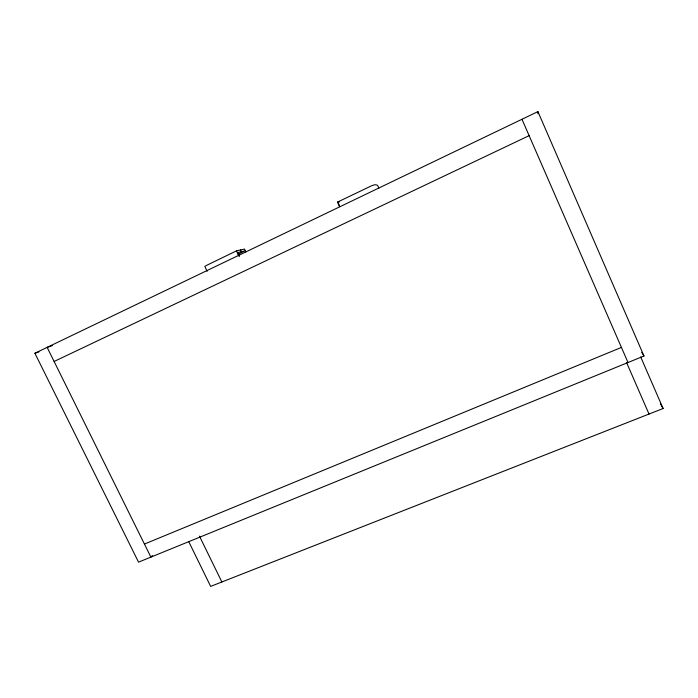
<?xml version="1.0" encoding="UTF-8"?>
<svg xmlns="http://www.w3.org/2000/svg" width="698" height="698" viewBox="0 0 698 698"><rect width="100%" height="100%" fill="white"/><g stroke="black" fill="none" stroke-linecap="round" stroke-linejoin="round"><path stroke-width="1.05" d="M537.905 113.774L537.914 111.61L34.9 353.249L138.544 562.143L643.975 355.997L537.914 111.61M152.452 555.599L150.89 557.109L47.141 347.368L52.315 345.65M245.905 251.978L244.544 249.081L236.448 250.87L206.896 265.214L204.846 266.392L207.123 271.339M339.568 206.739L337.457 202.123L369.312 186.872C372.427 185.302 378.316 182.291 378.682 188.469M238.105 254.185L244.858 250.931L237.817 252.536L239.501 256.096M54.112 361.468L529.119 135.656M144.434 544.056L621.429 347.412M640.685 356.922L663.1 408.513L210.656 586.39L188.748 541.665M34.9 353.249L38.966 351.888M337.457 202.123L339.324 201.958M641.732 352.377L643.975 355.997M660.456 403.802L663.1 408.513M199.462 536.125L221.868 581.984M240.557 249.963L241.377 251.725M236.448 250.87L238.969 256.227M338.661 203.938L339.507 205.779M521.982 119.271L628.008 362.506M626.612 362.663L649.018 414.054"/></g></svg>
